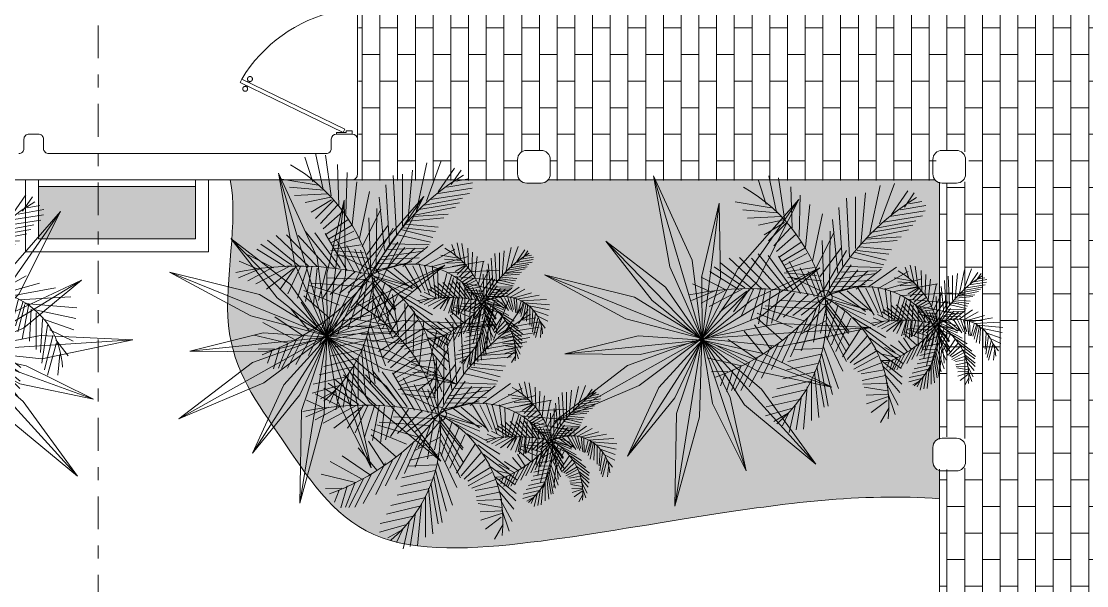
# Model space of a CAD drawing. Header units: metres. Extents: x 8 to 2416, y -346 to 476.
# Drawn here: x 40.13 to 48.28, y 43.85 to 48.16 of the extents above; entities that cross this region are included whole.
import ezdxf

# ---------------------------------------------------------------- set-up
doc = ezdxf.new("R2010")
doc.units = ezdxf.units.M
for name, pattern in [('0', [0]), ('CONTINU', [0]), ('DASHDOT', [1, 0.5, -0.25, 0, -0.25])]:
    doc.linetypes.add(name, pattern=pattern)
doc.layers.get('0').update_dxf_attribs({"color": 250, "linetype": '0', "lineweight": 20})
for name, color, linetype, lineweight in [('A-DOOR', 35, 'Continuous', 5), ('A-SECT-IDEN', 251, 'CONTINU', 9), ('A-WALL', 250, 'Continuous', 20), ('ARBOLES', 86, 'Continuous', 0), ('baños', 140, 'Continuous', 0), ('piso', 253, 'Continuous', 0)]:
    doc.layers.add(name, color=color, linetype=linetype, lineweight=lineweight)
doc.layers.add('arboles oscuros', color=7, linetype='Continuous', lineweight=0, true_color=0x4d582c)
doc.layers.add('grama', color=7, linetype='Continuous', lineweight=0, true_color=0x698c45)
doc.layers.add('hatch piso', color=253, linetype='Continuous', lineweight=0, transparency=0.7)

# ---------------------------------------------------------------- blocks, each defined once
blk = doc.blocks.new('ARBUSTO 2')
at = {"layer": 'arboles oscuros', "color": 252, "true_color": 0x8da178}
for p, q in [((-0.05977702681866504, 1.359074349447354), (2.273736754432321e-13, 5.684341886080801e-14)), ((1.025296746805907, 0.8941045583435425), (2.273736754432321e-13, 2.842170943040401e-14)), ((-1.09983748001946, 0.8006334353528928), (2.273736754432321e-13, 5.684341886080801e-14)), ((-1.311697878169525, -0.3607007855079871), (2.273736754432321e-13, 5.684341886080801e-14)), ((-0.5358230202971299, -1.250419957926198), (2.273736754432321e-13, 5.684341886080801e-14)), ((1.338301157843489, -0.2441442016020687), (2.273736754432321e-13, 5.684341886080801e-14)), ((0.6435375006567483, -1.198547398107166), (2.273736754432321e-13, 5.684341886080801e-14))]:
    blk.add_line(p, q, dxfattribs=at)
for points in [[(2.273736754432321e-13, 5.684341886080801e-14), (0.07705867763343122, 0.6283973886395131), (-0.05977702681866504, 1.359074349447354), (-0.1086469566062078, 0.619762369598817), (2.273736754432321e-13, 5.684341886080801e-14)], [(2.273736754432321e-13, 2.842170943040401e-14), (0.5393461615883552, 0.3315524631603068), (1.025296746805907, 0.8941045583435425), (0.4168094627543724, 0.4713591281699507), (2.273736754432321e-13, 2.842170943040401e-14)], [(2.273736754432321e-13, 5.684341886080801e-14), (-0.443255562289778, 0.452046263502524), (-1.09983748001946, 0.8006334353529212), (-0.5522900016483163, 0.3014719058714377), (2.273736754432321e-13, 5.684341886080801e-14)], [(2.273736754432321e-13, 2.842170943040401e-14), (-0.6297893230430418, -0.06470491811515444), (-1.311697878169525, -0.3607007855079871), (-0.5800474107859372, -0.2438330518832856), (2.273736754432321e-13, 2.842170943040401e-14)], [(2.273736754432321e-13, 5.684341886080801e-14), (-0.3420788781838837, -0.5327319766522578), (-0.5358230202971299, -1.250419957926169), (-0.1710172887908357, -0.605526748282017), (2.273736754432321e-13, 5.684341886080801e-14)], [(2.273736754432321e-13, 8.526512829121202e-14), (0.5954949852105074, -0.2149582295162702), (1.338301157843489, -0.2441442016020403), (0.62839985529763, -0.03198715074481129), (2.273736754432321e-13, 8.526512829121202e-14)], [(2.273736754432321e-13, 8.526512829121202e-14), (0.2032239390853192, -0.5996009910182636), (0.6435375006567483, -1.198547398107138), (0.3667923397808863, -0.5112464527296936), (2.273736754432321e-13, 8.526512829121202e-14)]]:
    blk.add_lwpolyline(points, dxfattribs=at)
blk = doc.blocks.new('puerta 1.00')
at = {"layer": 'A-DOOR'}
for p, q in [((-0.1499909777825792, -0.01249999999998863), (-0.9369131065861893, -0.3949003899592327)), ((-0.1376018300305759, -0.03799499105906534), (-0.9245239588341292, -0.4203953810183521)), ((-0.1376018300305759, -0.03799499105906534), (-0.1499909777825792, -0.01249999999998863)), ((-0.9369131065861893, -0.3949003899592185), (-0.9245239588341292, -0.4203953810182952)), ((-0.8945933787151716, -0.3743353558235185), (-0.8995626804436938, -0.3641092849366885)), ((-0.8776654875668441, -0.3661093421694943), (-0.8826347892953663, -0.3558832712826359)), ((-0.8822042309632252, -0.3998303468828937), (-0.8772349292346462, -0.4100564177697379)), ((-0.8652763398148409, -0.391604333228571), (-0.8603070380863755, -0.4018304041154153))]:
    blk.add_line(p, q, dxfattribs=at)
for points in [[(-0.08000000000000003, 0), (-0.07999999999977266, -0.02502577938815875), (-0.1250000000001364, -0.02502577938815875), (-0.1250000000001364, -0.01249999999998863), (-0.2000000000002728, -0.01249999999998863), (-0.2000000000002728, 0), (-0.08000000000000003, 0)], [(-0.08000000000000003, -0.949999999999676), (-0.07999999999977266, -0.9249742206115172), (-0.1250000000001364, -0.9249742206115172), (-0.1250000000001364, -0.9374999999996874), (-0.2000000000002728, -0.9374999999996874), (-0.2000000000002728, -0.949999999999676), (-0.08000000000000003, -0.949999999999676)]]:
    blk.add_lwpolyline(points, dxfattribs=at)
blk.add_arc((0.0366406024470507, 0.1601847667154885), 1.12290276596214, 211.1335814021241, 257.8342745107439, dxfattribs=at)
for points in [[(-0.8982293876285894, -0.3641570476290497), (-0.9032723932726299, -0.3641552480922314), (-0.9120053357341931, -0.3591091255589873), (-0.9170452244890726, -0.3503725840241714), (-0.9170416254155498, -0.3402865727359341), (-0.9119955028824052, -0.3315536302744846), (-0.9032589613473192, -0.3265137415195056), (-0.8931729500592382, -0.3265173405931563), (-0.8844400075977319, -0.3315634631261162), (-0.8794001188427956, -0.3403000046612163), (-0.8794037179163752, -0.3503860159494536), (-0.8844498404495198, -0.3591189584108889), (-0.8931863819846058, -0.3641588471658821), (-0.8982293876285894, -0.3641570476290497)], [(-0.8616537628267338, -0.4394241479959078), (-0.8666967684707743, -0.4394223484592317), (-0.8754297109322806, -0.4343762259259734), (-0.8804695996872169, -0.4256396843908874), (-0.8804660006136942, -0.4155536731029486), (-0.8754198780805496, -0.4068207306414706), (-0.8666833365455204, -0.4017808418864917), (-0.8565973252574395, -0.4017844409598581), (-0.8478643827958763, -0.4068305634931022), (-0.8428244940409968, -0.4155671050282024), (-0.8428280931145196, -0.4256531163161554), (-0.8478742156476073, -0.4343860587779034), (-0.8566107571826933, -0.4394259475325839), (-0.8616537628267338, -0.4394241479959078)]]:
    blk.add_open_spline(points, degree=2, dxfattribs=at)
blk = doc.blocks.new('PL BASE 1N NASAS 09')
at = {"layer": 'A-WALL'}
for p, q in [((-110.2310712045405, -40.93971880325304), (-110.2310712045404, -41.00971880328683)), ((-110.1210712045404, -40.899718803253), (-110.1910712045405, -40.899718803253)), ((-110.0810712045404, -40.93971880325304), (-110.0810712045405, -41.0097188032526)), ((-107.8810712045402, -40.9397188032527), (-107.8810712045402, -41.00971880325373)), ((-107.8810712045402, -40.96971880325265), (-107.8810712045402, -40.9797188032538)), ((-107.7210712045405, -40.8997188032527), (-107.8410712045402, -40.8997188032527)), ((-107.6810712045405, -40.93971880325265), (-107.6810712045401, -41.20971880325267)), ((-107.9210712045402, -41.04971880325373), (-110.0410712045405, -41.04971880325265)), ((-107.7210712045402, -41.24971880325273), (-112.401071233741, -41.24971880325036))]:
    blk.add_line(p, q, dxfattribs=at)
for points in [[(-106.3866712337406, -41.27475492788472), (-106.2766712337407, -41.27475492788472, 0.414213562373095), (-106.2066712337406, -41.20475492788473), (-106.2066712337406, -41.09475492788471, 0.414213562373095), (-106.2766712337407, -41.02475492788472), (-106.3866712337406, -41.02475492788472, 0.414213562373095), (-106.4566712337406, -41.09475492788471), (-106.4566712337406, -41.20475492788473, 0.414213562373095)], [(-103.2110712324397, -41.27475491096528), (-103.1010712324398, -41.27475491096528, 0.414213562373095), (-103.0310712324398, -41.20475491096523), (-103.0310712324398, -41.09475491096521, 0.414213562373095), (-103.1010712324398, -41.02475491096528), (-103.2110712324397, -41.02475491096528, 0.414213562373095), (-103.2810712324398, -41.09475491096521), (-103.2810712324398, -41.20475491096523, 0.414213562373095)], [(-103.2110712324397, -43.47467068643564), (-103.1010712324398, -43.47467068643564, 0.414213562373095), (-103.0310712324398, -43.40467068643559), (-103.0310712324398, -43.29467068643557, 0.414213562373095), (-103.1010712324398, -43.22467068643564), (-103.2110712324397, -43.22467068643564, 0.414213562373095), (-103.2810712324398, -43.29467068643557), (-103.2810712324398, -43.40467068643559, 0.414213562373095)]]:
    blk.add_lwpolyline(points, format="xyb", close=True, dxfattribs=at)
for centre, start, end in [((-110.1910712045405, -40.939718803253), 90, 180.0000000000651), ((-110.1210712045404, -40.939718803253), 359.9999999999349, 90), ((-107.8410712045402, -40.9397188032527), 90, 180), ((-107.7210712045405, -40.9397188032527), 7.755464535280639e-11, 90), ((-110.2710712045404, -41.00971880328687), 269.9999999347216, 6.106664988409952e-11), ((-110.0410712045405, -41.00971880325265), 179.9999999999389, 269.9999999999706), ((-107.9210712045402, -41.00971880325373), 269.9999999999706, 0), ((-107.7210712045401, -41.20971880325273), 269.999999999971, 7.802536744566299e-11)]:
    blk.add_arc(centre, 0.04, start, end, dxfattribs=at)
at = {"layer": 'piso'}
for p, q in [((-107.6810712045404, -39.90971880325272), (-107.6810712045405, -40.93971880325271)), ((-107.7210712045402, -41.24971880325273), (-106.4364506171118, -41.24971880325266)), ((-106.2268918503694, -41.2497188032523), (-103.2646902447139, -41.24971880325216)), ((-103.2310712337405, -41.26758687408591), (-103.2310712337406, -43.23129923811653)), ((-103.2310712337406, -43.46200030243578), (-103.2310712337408, -47.01783622456098))]:
    blk.add_line(p, q, dxfattribs=at)
at = {"layer": 'A-DOOR', "xscale": -1, "rotation": 180}
blk.add_blockref('puerta 1.00', (-107.64107120454, -40.89971880325239), dxfattribs=at)
blk = doc.blocks.new('PL MUEBLES 1N NASAS 09')
at = {"layer": 'hatch piso'}
h = blk.add_hatch(dxfattribs=at)
h.set_pattern_fill('AR-BRSTD', color=256, scale=0.002, angle=-90.00000000000001)
h.set_pattern_definition([(270, (-8.745879547549919, 232.0100725299206), (0.1354836, -2.178742458197296e-17), []), (0, (-8.745879547549919, 232.0100725299206), (0.1354836, 0.2032), [0.1354836, -0.1354836])])
edge = h.paths.add_edge_path()
edge.add_line((62.33047333544064, 47.14807486002906), (63.23047333544037, 47.14807486002911))
edge.add_line((63.23047333544037, 47.14807486002911), (63.23047333544059, 48.44807486002907))
edge.add_line((63.23047333544059, 48.44807486002907), (56.53309564073618, 48.44807486002884))
edge.add_line((56.53309564073618, 48.44807486002884), (56.53309564073629, 48.27307486002911))
edge.add_line((56.53309564073629, 48.27307486002911), (56.38309564073631, 48.27307486002911))
edge.add_line((56.38309564073631, 48.27307486002911), (56.38309564073633, 48.45357486002917))
edge.add_line((56.38309564073633, 48.45357486002917), (54.58787718628311, 48.45357486002946))
edge.add_line((54.58787718628311, 48.45357486002946), (54.58787718628315, 46.94807486002907))
edge.add_line((54.58787718628315, 46.94807486002907), (55.82569395206997, 46.94807486002912))
edge.add_arc((55.87547333544112, 46.99728881121364), 0.07000000000002685, 180.0000000000116, 224.6727403341577, ccw=False)
edge.add_line((55.80547333544109, 46.99728881121362), (55.80547333544109, 47.10728881121358))
edge.add_arc((55.8754733354411, 47.10728881121359), 0.07000000000000739, 90.00000000001171, 180.0000000000116, ccw=False)
edge.add_line((55.87547333544109, 47.1772888112136), (55.9854733354411, 47.1772888112136))
edge.add_arc((55.98547333544109, 47.10728881121359), 0.07000000000000739, -1.1709744285326451e-11, 89.9999999999884, ccw=False)
edge.add_line((56.05547333544109, 47.10728881121358), (56.05547333544109, 46.99728881121362))
edge.add_arc((55.98547333544108, 46.9972888112136), 0.0700000000000145, -44.67274033409598, 1.750777300912887e-11, ccw=False)
edge.add_line((56.03525271881227, 46.94807486002915), (59.0256939700979, 46.94807486002929))
edge.add_arc((59.07547333674199, 46.99728882813308), 0.07000000000004498, 179.9999999999884, 224.6727598081308, ccw=False)
edge.add_line((59.00547333674194, 46.99728882813309), (59.00547333674194, 47.10728882813305))
edge.add_arc((59.07547333674194, 47.10728882813305), 0.06999999999999318, 90, 180, ccw=False)
edge.add_line((59.07547333674194, 47.17728882813304), (59.18547333674195, 47.17728882813304))
edge.add_arc((59.18547333674195, 47.10728882813305), 0.06999999999999318, 0, 90, ccw=False)
edge.add_line((59.25547333674194, 47.10728882813305), (59.25547333674194, 46.99728882813309))
edge.add_arc((59.18547333674189, 46.99728882813309), 0.07000000000005002, -90, 0, ccw=False)
edge.add_line((59.18547333674189, 46.92728882813304), (59.07547333674199, 46.92728882813304))
edge.add_arc((59.07547333674199, 46.99728882813307), 0.0700000000000287, 229.9947977251994, 270, ccw=False)
edge.add_line((59.03047333544123, 46.94366980275089), (59.03047333544112, 44.97199442516524))
edge.add_arc((59.07547333674192, 44.91837539978317), 0.0699999999999629, 89.9999999999884, 130.0052022748909, ccw=False)
edge.add_line((59.07547333674194, 44.98837539978314), (59.18547333674195, 44.98837539978314))
edge.add_arc((59.18547333674195, 44.91837539978314), 0.06999999999999318, 0, 90, ccw=False)
edge.add_line((59.25547333674194, 44.91837539978314), (59.25547333674194, 44.80837539978319))
edge.add_arc((59.18547333674189, 44.80837539978319), 0.07000000000005002, -90, 0, ccw=False)
edge.add_line((59.18547333674189, 44.73837539978314), (59.07547333674199, 44.73837539978314))
edge.add_arc((59.07547333674198, 44.80837539978323), 0.07000000000009265, 229.9947977250752, 270.0000000000116, ccw=False)
edge.add_line((59.03047333544106, 44.7547563744011), (59.03047333544089, 41.1719944251663))
edge.add_arc((59.07547333674065, 41.11837539978324), 0.07000000000005885, 90.00000000001751, 130.0052022737088, ccw=False)
edge.add_line((59.07547333674063, 41.1883753997833), (59.18547333674053, 41.1883753997833))
edge.add_arc((59.18547333674053, 41.11837539978325), 0.07000000000005002, 0, 90, ccw=False)
edge.add_line((59.25547333674058, 41.11837539978325), (59.25547333674058, 41.00837539978329))
edge.add_arc((59.18547333674059, 41.00837539978329), 0.06999999999999318, -90, 0, ccw=False)
edge.add_line((59.18547333674059, 40.9383753997833), (59.07547333674057, 40.9383753997833))
edge.add_arc((59.07547333674057, 41.00837539978329), 0.06999999999999318, 180, 270, ccw=False)
edge.add_line((59.00547333674058, 41.00837539978329), (59.00547333674058, 41.11837539978325))
edge.add_arc((59.07547333674064, 41.11837539978322), 0.07000000000005713, 149.8480530798668, 179.9999999999767, ccw=False)
edge.add_line((59.01494459063377, 41.15353604390046), (56.03909236191515, 41.15353604390057))
edge.add_arc((55.98547333544103, 41.10853604390083), 0.07000000000006618, 2.9103830456733704e-11, 40.005200884535725, ccw=False)
edge.add_line((56.05547333544109, 41.10853604390087), (56.05547333544109, 40.99853604390091))
edge.add_arc((55.9854733354411, 40.99853604390091), 0.06999999999999318, -90, 0, ccw=False)
edge.add_line((55.9854733354411, 40.92853604390092), (55.87547333544109, 40.92853604390092))
edge.add_arc((55.87547333544109, 40.99853604390091), 0.06999999999999318, 180, 270, ccw=False)
edge.add_line((55.80547333544109, 40.99853604390091), (55.80547333544109, 41.10853604390087))
edge.add_arc((55.87547333544116, 41.10853604390083), 0.07000000000006423, 139.9947991154644, 179.9999999999709, ccw=False)
edge.add_line((55.82185430896703, 41.15353604390057), (50.43629332391805, 41.15353604390077))
edge.add_arc((50.38267429744407, 41.10853604390091), 0.07000000000003498, -3.490185918053612e-11, 40.005200884686076, ccw=False)
edge.add_line((50.4526742974441, 41.10853604390087), (50.4526742974441, 40.99853604390091))
edge.add_arc((50.38267429744411, 40.99853604390091), 0.06999999999999318, -90, 0, ccw=False)
edge.add_line((50.38267429744411, 40.92853604390092), (50.2726742974441, 40.92853604390092))
edge.add_arc((50.2726742974441, 40.99853604390091), 0.06999999999999318, 180, 270, ccw=False)
edge.add_line((50.2026742974441, 40.99853604390091), (50.2026742974441, 41.10853604390087))
edge.add_arc((50.27267429744415, 41.10853604390086), 0.07000000000005002, 139.9947991152424, 179.9999999999942, ccw=False)
edge.add_line((50.21905527097022, 41.1535360439008), (46.43047333544075, 41.15353604390094))
edge.add_line((46.43047333544075, 41.15353604390094), (46.43047333544064, 40.95353604390095))
edge.add_line((46.43047333544064, 40.95353604390095), (44.33047333544016, 40.95353604390101))
edge.add_line((44.33047333544016, 40.95353604390101), (44.33047333544033, 39.35357486002907))
edge.add_line((44.33047333544033, 39.35357486002907), (47.83047333544033, 39.35357486002907))
edge.add_line((47.83047333544033, 39.35357486002907), (47.83047333544062, 38.95357486002915))
edge.add_line((47.83047333544062, 38.95357486002915), (62.33047333543995, 38.95357486002904))
edge.add_line((62.33047333543995, 38.95357486002904), (62.33047333544064, 47.14807486002906))
at = {"layer": 'baños'}
blk.add_blockref('PL BASE 1N NASAS 09', (162.2615445691817, 88.20329366328178), dxfattribs=at)
blk = doc.blocks.new('arbol4')
at = {"layer": 'ARBOLES', "color": 252, "true_color": 0x8da178}
for p, q in [((1294.105728919559, 72.28918169604015), (1294.083087787249, 72.38729736698599)), ((1294.080257645711, 72.31635218953136), (1294.026484956476, 72.34654162674644)), ((1294.081672716481, 72.31333324581112), (1294.059031584172, 72.36314581721501)), ((1294.129785122636, 72.25295437138277), (1294.109974131866, 72.37824053582165)), ((1294.151011184177, 72.21823651858551), (1294.136860476484, 72.37522159209959)), ((1294.166576962639, 72.19257549695442), (1294.166576962639, 72.34352268302439)), ((1294.455408775343, 72.29490165449181), (1294.422899250348, 72.35040001637583)), ((1294.091578211865, 72.29823852720449), (1293.995353399553, 72.3254090206957)), ((1294.177897528793, 72.16087658787922), (1294.193463307255, 72.33144690813981)), ((1294.448085341074, 72.2689668874774), (1294.389034361512, 72.31359825335869)), ((1294.449891212383, 72.24065363004604), (1294.477449189832, 72.32074571972237)), ((1294.12129469802, 72.26503014626917), (1293.998183541092, 72.2922006397622)), ((1294.186387953409, 72.14276292555053), (1294.213274298026, 72.29371011162232)), ((1294.197708519564, 72.11861137577955), (1294.228840076489, 72.28918169604015)), ((1294.452586381153, 72.25398981824958), (1294.371607934086, 72.28046879597798)), ((1294.444599543397, 72.20178895975016), (1294.488595982258, 72.28555335505928)), ((1293.875072384161, 72.15332922857681), (1293.851016181084, 72.23484070905408)), ((1293.903373799548, 72.14276292555053), (1293.869412101084, 72.23182176533203)), ((1293.93733549801, 72.12464926322184), (1293.880732667239, 72.23333123719397)), ((1293.967051984167, 72.10653560089315), (1293.903373799548, 72.23182176533203)), ((1294.14393583033, 72.2288028216118), (1294.020824673399, 72.25748278696494)), ((1294.160916679562, 72.19710391253659), (1294.037805522631, 72.22578387788974)), ((1294.203368802641, 72.09445982600857), (1294.244405854951, 72.24691648394048)), ((1294.210444156487, 72.0657798606536), (1294.26704698726, 72.22427440602962)), ((1294.449778265397, 72.23296195297019), (1294.362647408751, 72.21869475669348)), ((1294.451076515504, 72.24572619401636), (1294.369759227478, 72.24913014052083)), ((1294.438884643331, 72.17192552307836), (1294.494578331117, 72.23907196813718)), ((1293.845355898006, 72.16842394718344), (1293.828375048774, 72.21370810300334)), ((1294.01799453186, 72.06728933251554), (1293.934505356473, 72.21823651858551)), ((1294.04205073494, 72.05974197321314), (1293.98120269186, 72.18502813765201)), ((1294.176482458023, 72.16389553160127), (1294.06044665494, 72.18804708137225)), ((1294.44200304318, 72.176260477656), (1294.354787796415, 72.19406954622912)), ((1294.450187218044, 72.20407674837963), (1294.357482965185, 72.20740573443447)), ((1294.430912084009, 72.13960863554178), (1294.502183492611, 72.20854588252234)), ((1293.855261393391, 72.16087658787922), (1293.794413350311, 72.16238605974115)), ((1294.077427504172, 72.0325714797201), (1294.01799453186, 72.15332922857681)), ((1294.189218094948, 72.13068715066595), (1294.074597362634, 72.15483870043693)), ((1294.220349651873, 72.02804306413793), (1294.282612765722, 72.1593671160191)), ((1294.413161094058, 72.10328811789634), (1294.32446453851, 72.15260150416555)), ((1294.427144559105, 72.12889156044014), (1294.338758287652, 72.16151203600577)), ((1294.4364010901, 72.15408871806187), (1294.351655118132, 72.16985062069045)), ((1294.402507644399, 72.07751901311906), (1294.500207560582, 72.1496315790265)), ((1294.424773952863, 72.11874643249769), (1294.503453185852, 72.18154218164466)), ((1294.637795528818, 72.0386093671624), (1294.605248901124, 72.1593671160191)), ((1294.650531165743, 72.082384051124), (1294.643455811895, 72.1593671160191)), ((1293.906203941086, 72.13974398183029), (1293.778847571849, 72.10955454461521)), ((1293.928845073396, 72.12615873508378), (1293.811394199543, 72.06276091693337)), ((1293.958561559551, 72.11106401647532), (1293.856676464161, 72.04162831088445)), ((1294.12129469802, 71.99030626761862), (1294.056201442633, 72.12917767880401)), ((1294.201953731871, 72.09596929786869), (1294.078842574942, 72.12313979136172)), ((1294.153841325716, 71.95860735854342), (1294.088748070327, 72.10653560089315)), ((1294.221764722642, 71.98124943645428), (1294.296763473415, 72.12313979136172)), ((1294.352711915352, 71.9959674459916), (1294.281569012651, 72.10598593767838)), ((1294.373468358167, 72.02893124113882), (1294.298656599117, 72.11604036383335)), ((1294.387451823216, 72.05453468367898), (1294.309944895395, 72.12830761817361)), ((1294.409816800234, 72.08356980917063), (1294.323377903943, 72.13533664630461)), ((1294.382174432662, 72.03555398434594), (1294.506317134862, 72.13072584014492)), ((1294.605248901124, 71.97370207715187), (1294.584022839585, 72.11408296019738)), ((1294.625059891895, 72.01143887366936), (1294.59392833497, 72.13974398183029)), ((1293.986862974937, 72.09596929786869), (1293.916109436471, 72.01143887366936)), ((1294.013749319553, 72.07785563554182), (1293.954316347242, 71.98728732389839)), ((1294.20478387341, 72.07483669181795), (1294.100068636481, 72.07936510740012)), ((1294.184972882639, 71.92539897760992), (1294.128370051868, 72.0838935229823)), ((1294.218934581103, 71.94804105552078), (1294.295348402647, 72.08691246670617)), ((1294.218934581103, 71.91936109016581), (1294.306668968801, 72.06427038879531)), ((1294.312511558263, 71.96268806770797), (1294.256847707825, 72.08668965520894)), ((1294.360557249253, 72.0007086854913), (1294.477390795618, 72.08982974523872)), ((1294.562796778045, 71.92690844947003), (1294.562796778045, 72.06427038879531)), ((1294.586852981124, 71.95256947110295), (1294.578362556508, 72.07483669181795)), ((1294.63638045805, 72.02804306413793), (1294.681662722668, 72.08691246670617)), ((1294.059031584172, 72.04615672646662), (1293.964221842628, 71.96313577412559)), ((1294.216104439564, 72.03408095158022), (1294.107143990327, 72.05672302949108)), ((1294.199123590332, 71.90728531528123), (1294.173652316485, 72.05219461390891)), ((1294.265961454487, 71.91304710319685), (1294.224266790664, 72.04276816227696)), ((1294.290471143774, 71.93684400247923), (1294.240931146048, 72.06182382205964)), ((1294.320243945179, 71.95973763013365), (1294.442975450281, 72.03445356780878)), ((1294.535910433428, 71.89520954039483), (1294.510439159581, 72.02502412041588)), ((1294.544400858044, 71.91332320272352), (1294.537325504199, 72.0325714797201)), ((1294.61373932574, 71.99030626761862), (1294.700058642668, 72.0325714797201)), ((1294.095823424173, 71.99785362692285), (1293.964221842628, 71.9435126399386)), ((1294.013749319553, 71.86049168759757), (1293.99959861186, 71.99483468320079)), ((1294.220349651873, 71.97219260528993), (1294.126954981098, 72.02200517669382)), ((1294.217519510335, 71.91634214644557), (1294.138275547252, 72.00992940180925)), ((1294.227383910033, 71.8957230262223), (1294.199757101377, 72.01897126299275)), ((1294.216104439564, 71.89068112481266), (1294.306668968801, 72.01294834552948)), ((1294.217519510335, 71.91030425900146), (1294.303838827263, 72.01898623297359)), ((1294.279719025561, 71.92326719158893), (1294.40373450234, 71.99086339934922)), ((1294.520344654967, 71.89671901225495), (1294.494873381119, 71.99785362692285)), ((1294.586852981124, 71.94955052737907), (1294.702888784207, 71.99030626761862)), ((1293.951486205703, 71.85445380015528), (1293.904788870316, 71.95558841482318)), ((1293.978372550321, 71.85143485643323), (1293.940165639548, 71.97219260528993)), ((1293.993938328783, 71.8559632720154), (1293.969882125705, 71.98426838017633)), ((1294.139690618023, 71.97219260528993), (1293.985447904167, 71.92539897760992)), ((1294.050541159556, 71.85445380015528), (1294.01799453186, 71.98124943645428)), ((1294.10289877802, 71.8680390469018), (1294.036390451863, 71.9691736615697)), ((1294.153841325716, 71.87407693434409), (1294.061861725711, 71.95860735854342)), ((1294.187803024178, 71.88464323737037), (1294.097238494943, 71.95256947110295)), ((1294.213274298026, 71.88615270923049), (1294.128370051868, 71.95105999924101)), ((1294.254997720735, 71.9039709091195), (1294.368684310381, 71.94898907236177)), ((1294.340630667263, 71.85143485643323), (1294.400063639575, 71.95105999924101)), ((1294.391573214959, 71.84388749713082), (1294.4311951965, 71.95860735854342)), ((1294.441100691884, 71.85143485643323), (1294.455251399578, 71.9691736615697)), ((1294.460911682655, 71.86049168759757), (1294.465156894962, 71.97370207715187)), ((1294.496288451887, 71.8801148217882), (1294.47223224881, 71.97219260528993)), ((1294.514684371889, 71.88464323737037), (1294.486382956503, 71.97521154901199)), ((1294.558551565738, 71.91634214644557), (1294.709964138053, 71.94804105552078)), ((1293.849601110313, 71.85747274387734), (1293.75620643954, 71.90728531528123)), ((1293.909034082625, 71.85445380015528), (1293.785922925695, 71.91936109016581)), ((1293.926014931857, 71.86200115945951), (1293.825544907236, 71.93898422435643)), ((1293.934505356473, 71.8559632720154), (1293.87648745493, 71.93898422435643)), ((1294.179312599562, 71.92841792133015), (1293.993938328783, 71.91634214644557)), ((1294.227595525573, 71.89122240940935), (1294.375654625256, 71.93196483718759)), ((1294.240160642642, 71.87860534992626), (1294.366101941111, 71.9314368650522)), ((1294.269877128799, 71.86502010317975), (1294.367517011881, 71.9374747524945)), ((1294.299593614954, 71.86049168759757), (1294.390158144189, 71.9374747524945)), ((1294.36893208265, 71.85143485643323), (1294.414214347268, 71.9435126399386)), ((1294.414214347268, 71.85294432829517), (1294.438270550346, 71.9435126399386)), ((1294.520344654967, 71.89219059667278), (1294.714209350362, 71.90879478714135)), ((1293.807148987234, 71.86049168759757), (1293.720829670306, 71.89671901225495)), ((1294.125539910329, 71.87105799062385), (1294.043465805708, 71.73218657943846)), ((1294.200538661103, 71.90275689969906), (1294.047711018017, 71.89671901225495)), ((1294.153841325716, 71.87860534992626), (1294.083087787249, 71.75180971362727)), ((1294.21065325202, 71.86563284919077), (1294.093807369966, 71.81048997516166)), ((1294.176482458023, 71.88162429364831), (1294.124124839559, 71.77596126339824)), ((1294.192048236487, 71.88162429364831), (1294.153841325716, 71.78954651014476)), ((1294.20619894418, 71.88313376550843), (1294.175067387255, 71.79407492572693)), ((1294.213274298026, 71.8801148217882), (1294.20619894418, 71.67331717687023)), ((1294.22459486418, 71.87709587806614), (1294.366101941111, 71.83634013782842)), ((1294.227425005719, 71.86954851876192), (1294.347706021111, 71.84237802526889)), ((1294.233085288796, 71.87407693434409), (1294.313744322647, 71.76388548851367)), ((1294.496288451887, 71.87860534992626), (1294.691568218052, 71.8680390469018)), ((1293.790168138002, 71.86351063131963), (1293.723659811844, 71.83483066596648)), ((1293.851016181084, 71.85898221573746), (1293.75620643954, 71.81067911619368)), ((1293.8962984457, 71.8559632720154), (1293.788753067233, 71.78954651014476)), ((1293.918939578009, 71.84992538457311), (1293.804318845695, 71.77143284781607)), ((1293.951486205703, 71.85747274387734), (1293.828375048774, 71.75633812920944)), ((1293.984032833398, 71.8559632720154), (1293.860921676468, 71.73973393874087)), ((1294.013749319553, 71.85445380015528), (1293.899128587239, 71.73671499502063)), ((1294.047711018017, 71.85445380015528), (1293.942995781087, 71.73973393874087)), ((1294.078842574942, 71.86049168759757), (1293.968467054935, 71.72312974827412)), ((1294.098653565711, 71.85898221573746), (1294.005258894937, 71.72916763571641)), ((1294.210082270684, 71.86114057493444), (1294.296642007214, 71.71167153054023)), ((1294.233085288796, 71.84992538457311), (1294.235915430335, 71.63859932407479)), ((1294.238745571874, 71.84388749713082), (1294.367517011881, 71.84539696899094)), ((1294.245820925719, 71.82879277852237), (1294.392988285727, 71.8227548910819)), ((1294.272707270337, 71.86200115945951), (1294.339215596495, 71.78350862270247)), ((1294.299593614954, 71.8559632720154), (1294.377422507266, 71.78652756642452)), ((1294.332140242647, 71.85445380015528), (1294.425534913423, 71.78048967898042)), ((1294.380252648804, 71.84539696899094), (1294.482137744194, 71.77294231967801)), ((1294.41138420573, 71.85294432829517), (1294.526004938044, 71.78954651014476)), ((1294.442515762655, 71.85445380015528), (1294.57553241497, 71.81671700363779)), ((1294.466571965732, 71.86502010317975), (1294.634965387279, 71.83483066596648)), ((1294.185623861297, 71.80338467542435), (1294.064661353054, 71.79441351347316)), ((1294.176202210757, 71.77414987723944), (1294.072703361292, 71.79034811867507)), ((1294.203920315817, 71.82388338034082), (1294.078175495009, 71.810955216779)), ((1294.19780571347, 71.8094444054642), (1294.27808373829, 71.7003357983541)), ((1294.264216845721, 71.79558439758887), (1294.244405854951, 71.5963341119733)), ((1294.255726421105, 71.81822647549973), (1294.407138993421, 71.79709386944899)), ((1294.276952482644, 71.7910559820067), (1294.409969134959, 71.78652756642452)), ((1294.141417867792, 71.70249027549846), (1294.055120862699, 71.75302089305308)), ((1294.149697555663, 71.7227405251707), (1294.064043019199, 71.76710301949981)), ((1294.164353660287, 71.74826677698923), (1294.069967294435, 71.78004456962492)), ((1294.170349422818, 71.75054792963249), (1294.207991423545, 71.57534254033101)), ((1294.181365177547, 71.78110172835488), (1294.250627447637, 71.64143932252239)), ((1294.282612765722, 71.77596126339824), (1294.268462058028, 71.5510499561534)), ((1294.293933331876, 71.76992337595595), (1294.42978012573, 71.77445179153813)), ((1294.313744322647, 71.73671499502063), (1294.435440408807, 71.76388548851367)), ((1294.325064888802, 71.71709186083001), (1294.443930833423, 71.7472812980451)), ((1294.109107777279, 71.65029719553797), (1294.035944259917, 71.7143746668936)), ((1294.128546194469, 71.67978044896893), (1294.045818051974, 71.73594391710333)), ((1294.30808403957, 71.7352055231587), (1294.296763473415, 71.51633210335615)), ((1294.336385454956, 71.71105397338954), (1294.453836328809, 71.72463922013424)), ((1294.344875879572, 71.69746872664302), (1294.463741824194, 71.70803502966567)), ((1294.075132095281, 71.60744551252185), (1294.006750890484, 71.67547998548991)), ((1294.08902689146, 71.62698206533253), (1294.026260794969, 71.69430284143903)), ((1294.143844767722, 71.69913857756376), (1294.160739279224, 71.54026479847573)), ((1294.330725171879, 71.7035066140835), (1294.330725171879, 71.51180368777398)), ((1294.350536162649, 71.68841189547868), (1294.367517011881, 71.49670896916734)), ((1294.354781374956, 71.68539295175663), (1294.484967885733, 71.67331717687023)), ((1294.500533664196, 71.65973193012371), (1294.37034715342, 71.66878876128806)), ((1294.06651910571, 71.6070186330636), (1293.991071663007, 71.65312700739025)), ((1294.120266506598, 71.6595301992985), (1294.124907678631, 71.50525708765247)), ((1294.376007436497, 71.66426034570588), (1294.527420008812, 71.63407090849262)), ((1294.383082790343, 71.64765615523913), (1294.421289701114, 71.46953847567613)), ((1294.391573214959, 71.64312773965696), (1294.542985787274, 71.61746671802405)), ((1294.053647432384, 71.58430880653225), (1293.928973086949, 71.59102558896495)), ((1294.063783038849, 71.59671508401163), (1293.969277833182, 71.61633505441398)), ((1294.066019611669, 71.5918659613236), (1294.04398901924, 71.44098290976956)), ((1294.094641999766, 71.62626836847096), (1294.089647059373, 71.47474165108554)), ((1294.412799276498, 71.62652354918839), (1294.554306353429, 71.60086252755548)), ((1294.419874630345, 71.61142883058176), (1294.475062390348, 71.46199111637009)), ((1294.434025338039, 71.60539094313765), (1294.579777627277, 71.58274886522679)), ((1294.016792708938, 71.55247436942784), (1293.882696712963, 71.52995635367745)), ((1294.039110167577, 71.57094037694708), (1293.910748119725, 71.55986648656665)), ((1294.0359219592, 71.56830237587212), (1294.007371975426, 71.43346411713549)), ((1294.456666470348, 71.58425833708873), (1294.589683122663, 71.5631257310398)), ((1294.463741824194, 71.57671097778632), (1294.524589867274, 71.48916160986312)), ((1294.496288451887, 71.56010678731775), (1294.591098193431, 71.54350259684918)), ((1294.511854230351, 71.54954048429329), (1294.548646070351, 71.49670896916734)), ((1293.998044112898, 71.53964121248839), (1293.967804402867, 71.44762296789315)), ((1294.528835079583, 71.53746470940689), (1294.576947485738, 71.52840787824255))]:
    blk.add_line(p, q, dxfattribs=at)
blk.add_circle((1294.216804031063, 71.88603086845262), 0.02721536160463699, dxfattribs=at)
for centre, radius, start, end in [((1293.702821612465, 71.95886114143661), 0.5191167260759093, 351.9349947441569, 49.79031302169275), ((1294.005731064203, 72.2820417892018), 0.4487498709647919, 298.0575195194563, 7.072313305644359), ((1293.502411078797, 71.33185270536899), 0.9041408776769454, 37.80191212544985, 70.15794422631232), ((1294.365524868953, 72.14068272958878), 0.2948990640931313, 239.7143752216242, 357.8335244943124), ((1293.942140606713, 73.00726560835403), 1.154386130650183, 258.4254868245654, 283.7644164074232), ((1293.602011463948, 72.02322101839138), 0.6299135161430813, 299.7080554567746, 347.4206180778311), ((1295.027164778662, 72.28701239601116), 0.9041408776769454, 206.3270589675627, 238.683091068428)]:
    blk.add_arc(centre, radius, start, end, dxfattribs=at)

msp = doc.modelspace()

# ---------------------------------------------------------------- hatches: boundary and pattern name
at = {"layer": 'grama', "transparency": 33554495}
h = msp.add_hatch(color=256, dxfattribs=at)
h.dxf.hatch_style = 1
edge = h.paths.add_edge_path()
edge.add_spline(control_points=[(35.45155164061998, 44.5025755952632), (35.75243780539047, 44.47599978549481), (36.63109966350504, 44.34762510903303), (37.6598604515566, 44.1598025170261), (39.00122544997362, 44.07157568595796), (39.58601853647019, 45.00773246608282), (40.13569501629883, 45.7352953192516), (39.90770492742286, 46.64315758274558), (39.97449895603586, 46.95357486003041)], knot_values=[0.4989102585459901, 0.4989102585459901, 0.4989102585459901, 0.4989102585459901, 1, 2, 3, 4, 5, 6, 6, 6, 6], degree=3, periodic=0)
edge.add_line((39.97449895603586, 46.95357486003041), (37.98155164062001, 46.95357486003142))
edge.add_line((37.98155164062001, 46.95357486003142), (36.85155164061985, 46.95357486003014))
edge.add_line((36.85155164061985, 46.95357486003014), (36.85155164061985, 45.65357486002905))
edge.add_line((36.85155164061985, 45.65357486002905), (35.45155164061998, 45.65357486002905))
edge.add_line((35.45155164061998, 45.65357486002905), (35.45155164061998, 44.5025755952632))
h.paths.add_polyline_path([(36.85155164061985, 46.95357486003014), (35.99155164061983, 46.95357486002916, 0.4142135623727627), (35.95155164061987, 46.91357486002916), (35.95155164061987, 46.59357486002911, -0.1989123673801585), (35.93983591186728, 46.56529058878159), (36.85155164061985, 45.65357486002905)], flags=17)
h.paths.add_polyline_path([(35.93983591186728, 46.56529058878159, -0.1989123673791561), (35.91155164061986, 46.5535748600291), (34.59155164062001, 46.5535748600291, 0.1989123673799107), (34.56326736937251, 46.54185913127654), (35.45155164061998, 45.65357486002905), (36.85155164061985, 45.65357486002905)])
edge = h.paths.add_edge_path()
edge.add_arc((34.59155164062001, 46.5135748600291), 0.0400000000000027, 135.0000000000576, 180)
edge.add_line((34.55155164062, 46.5135748600291), (34.55155164062, 46.44357486002907))
edge.add_line((34.55155164062, 46.44357486002907), (34.55155164062, 45.06353604390102))
edge.add_line((34.55155164062, 45.06353604390102), (34.55155164062, 44.95353604390102))
edge.add_line((34.55155164062, 44.95353604390102), (34.55155164062006, 44.5157589826145))
edge.add_spline(control_points=[(34.55155164062005, 44.5157589826145), (34.84488882520954, 44.53935944588211), (35.1519741760665, 44.52903581391413), (35.45155164061998, 44.5025755952632)], knot_values=[0, 0, 0, 0, 0.4989102585459901, 0.4989102585459901, 0.4989102585459901, 0.4989102585459901], degree=3, periodic=0)
edge.add_line((35.45155164061998, 44.5025755952632), (35.45155164061998, 45.65357486002905))
edge.add_line((35.45155164061998, 45.65357486002905), (34.56326736937251, 46.54185913127654))
edge = h.paths.add_edge_path()
edge.add_arc((47.17155164192124, 46.99853875231656), 0.07000000000005004, 219.9666280949463, 253.3984492899953, ccw=False)
edge.add_line((47.11790233260214, 46.95357486002963), (44.15960096411959, 46.95357486002948))
edge.add_arc((44.1059516406203, 46.99853873539708), 0.0700000000000216, 270, 320.0333899743511, ccw=False)
edge.add_line((44.1059516406203, 46.92853873539706), (43.99595164062035, 46.92853873539706))
edge.add_arc((43.99595164062035, 46.99853873539708), 0.07000000000002159, 219.9666100260361, 270, ccw=False)
edge.add_line((43.94230231712137, 46.95357486002913), (42.6615516698208, 46.95357486002906))
edge.add_line((42.6615516698208, 46.95357486002906), (41.72860432520466, 46.95357486002953))
edge.add_spline(control_points=[(41.72860432520451, 46.95357486003043), (41.79539835381752, 46.64315758274559), (41.56740826494155, 45.73529531925161), (42.11708474477018, 45.00773246608284), (42.70187783126676, 44.07157568595797), (44.04324282968378, 44.15980251702612), (45.27721788983513, 44.38509142476968), (46.56359583180534, 44.56306300746337), (47.15155164062031, 44.51575898261451)], knot_values=[0, 0, 0, 0, 1, 2, 3, 4, 5, 6, 6, 6, 6], degree=3, periodic=0)
edge.add_line((47.15155164062031, 44.51575898261451), (47.15155164062031, 44.73154093790901))
edge.add_arc((47.17155164192124, 44.7986229768462), 0.07000000000005, 180, 253.3984492898499, ccw=False)
edge.add_line((47.10155164192119, 44.7986229768462), (47.10155164192119, 44.90862297684615))
edge.add_arc((47.17155164192118, 44.90862297684615), 0.06999999999999316, 106.60155071006761, 180, ccw=False)
edge.add_line((47.15155164062037, 44.97570501578331), (47.15155164062048, 46.93145671337932))
h.paths.add_polyline_path([(40.94152019916962, 38.99267843636074), (41.57080591345533, 38.99267843636074), (41.57080591345533, 39.18767843636074), (40.94152019916962, 39.18767843636074)], flags=9)
at = {"layer": 'piso', "transparency": 33554554}
h = msp.add_hatch(color=256, dxfattribs=at)
h.set_gradient(color1=(122, 175, 223), color2=(173, 221, 247), rotation=90.00000000000003)
h.paths.add_polyline_path([(40.71942789643805, 46.9035748600302), (40.26390473529631, 46.90357486003028), (40.26390473529625, 46.50357486002996), (40.71942789643805, 46.50357486002996)])
h.paths.add_polyline_path([(41.46390473529632, 46.90357486003008), (40.71942789643805, 46.9035748600302), (40.71942789643805, 46.50357486002996), (41.46390473529627, 46.50357486002996)])

# ---------------------------------------------------------------- linework, layer by layer
msp.add_line((40.26390473529631, 46.90357486003028), (41.46390473529632, 46.90357486003008))
msp.add_lwpolyline([(40.16390473529626, 46.40357486002996), (41.56390473529626, 46.40357486002996), (41.56390473529626, 46.95357486002997), (40.16390473529626, 46.95357486002997)], close=True)
msp.add_lwpolyline([(40.26390473529631, 46.95357486002997), (40.26390473529625, 46.50357486002996), (41.46390473529627, 46.50357486002996), (41.46390473529632, 46.95357486002997)])
msp.add_open_spline([(47.15155164062031, 44.51575898261451), (46.56359583180534, 44.56306300746337), (45.27721788983513, 44.38509142476968), (44.04324282968378, 44.15980251702612), (42.70187783126676, 44.07157568595797), (42.11708474477018, 45.00773246608284), (41.56740826494155, 45.73529531925161), (41.79539835381752, 46.64315758274559), (41.72860432520451, 46.95357486003043)], degree=3)
at = {"layer": 'A-SECT-IDEN', "linetype": 'DASHDOT', "ltscale": 0.5}
msp.add_line((40.71942789643805, 55.33317820379816), (40.71942789643805, 30.9738938838474), dxfattribs=at)

# ---------------------------------------------------------------- block references
msp.add_blockref('PL MUEBLES 1N NASAS 09', (-11.87892169482075, 3.552713678800501e-15))
at = {"layer": 'ARBOLES', "xscale": -2.056126495412678, "yscale": 2.056126495412678, "zscale": 2.056126495412678, "rotation": 180}
for p in [(-2618.261854462276, 194.032846840761), (-2621.539508843639, 193.8287094414077), (-2614.796850568815, 193.8602328191589, 5.539277678297788e-09), (-2617.747868035119, 192.9696525401669, -2.878126532304522e-07)]:
    msp.add_blockref('arbol4', p, dxfattribs=at)
at = {"layer": 'ARBOLES', "xscale": -1, "rotation": 180}
for p in [(-1250.543469373083, 117.9064950519827), (-1247.078465479622, 117.7338810303805, 5.539277678297788e-09), (-1250.029482945925, 116.8433007513886, -2.878126532304522e-07)]:
    msp.add_blockref('arbol4', p, dxfattribs=at)
at = {"layer": 'arboles oscuros'}
for p, xscale, yscale, zscale, rotation in [((42.46658492451598, 45.7617611131837), 0.9529508504097018, 0.9529508504097018, 0.9529508504097018, 14.02447005196064), ((45.33436603861065, 45.74011251051792), 0.9529508504097018, 0.9529508504097018, 0.9529508504097018, 14.02447005196064), ((39.68933235445894, 45.64763762255546), 0.9529508504097018, 0.9529508504097018, 0.9529508504097018, 14.02447005196064), ((42.4700517351751, 45.75065429442253), 0.7754526281055341, 0.7754526281055341, 0.7754526281055341, 144.6685050625734), ((45.33783284926977, 45.72900569175675), 0.7754526281055341, 0.7754526281055341, 0.7754526281055341, 144.6685050625734), ((39.69279916511806, 45.6365308037943), 0.7754526281055341, 0.7754526281055341, 0.7754526281055341, 144.6685050625734)]:
    msp.add_blockref('ARBUSTO 2', p, dxfattribs=dict(at, xscale=xscale, yscale=yscale, zscale=zscale, rotation=rotation))

doc.saveas('drawing.dxf')
